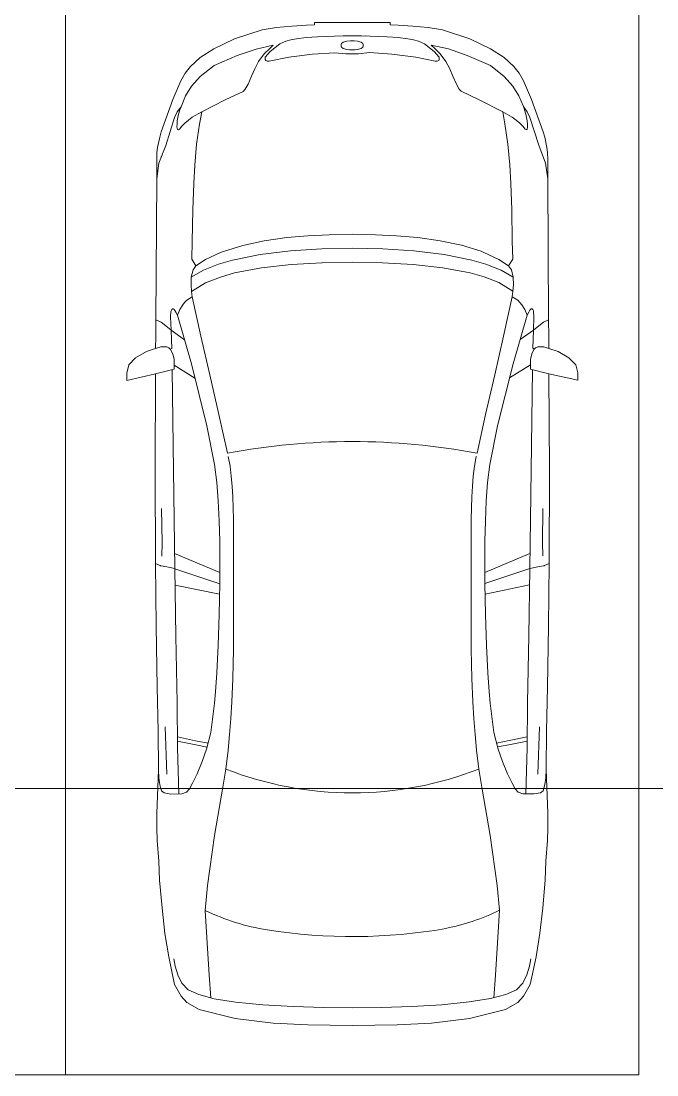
# Model space of a CAD drawing. Header units: centimetres. Extents: x -4381 to 5639, y -3920 to 4826.
# Drawn here: x 96.887 to 99.661, y 70.791 to 75.388 of the extents above; entities that cross this region are included whole.
import ezdxf

# ---------------------------------------------------------------- set-up
doc = ezdxf.new("R2010")
doc.units = ezdxf.units.CM
doc.header["$MEASUREMENT"] = 0
doc.layers.add('01- MOBILIER_Pen_No__7', color=7, linetype='Continuous', lineweight=5)
doc.layers.add('FILES_Pen_No__2', color=8, linetype='Continuous', lineweight=5)
doc.layers.add('0_Pen_No__62', color=7, linetype='Continuous', lineweight=5, true_color=0xaaaaaa)

msp = doc.modelspace()

# ---------------------------------------------------------------- linework, layer by layer
at = {"layer": '01- MOBILIER_Pen_No__7', "linetype": 'Continuous', "ltscale": 10}
for p, q in [((97.93868, 75.34895), (97.81904, 75.30985)), ((98.00084, 75.35982), (97.93868, 75.34895)), ((98.06805, 75.36598), (98.00084, 75.35982)), ((98.13186, 75.36984), (98.06805, 75.36598)), ((98.16682, 75.37087), (98.13186, 75.36984)), ((98.49672, 75.38108), (98.16682, 75.38103)), ((98.16682, 75.38103), (98.16682, 75.37087)), ((98.49672, 75.37092), (98.49672, 75.38108)), ((98.53169, 75.3699), (98.49672, 75.37092)), ((98.59549, 75.36607), (98.53169, 75.3699)), ((98.66271, 75.35993), (98.59549, 75.36607)), ((98.72487, 75.34908), (98.66271, 75.35993)), ((98.84453, 75.31002), (98.72487, 75.34908)), ((97.81904, 75.30985), (97.72821, 75.26593)), ((98.04241, 75.29956), (98.06452, 75.30527)), ((98.06452, 75.30527), (98.08892, 75.30995)), ((98.0889, 75.30995), (98.13106, 75.31555)), ((98.13106, 75.31555), (98.17976, 75.31924)), ((98.2918, 75.32389), (98.17976, 75.31924)), ((98.27441, 75.3233), (98.27501, 75.3233)), ((98.33179, 75.32358), (98.2918, 75.32389)), ((98.30813, 75.29954), (98.32373, 75.3013)), ((98.32373, 75.3013), (98.33178, 75.3013)), ((98.33177, 75.32358), (98.37176, 75.32391)), ((98.33984, 75.3013), (98.33178, 75.3013)), ((98.35544, 75.29955), (98.33984, 75.3013)), ((98.37176, 75.32391), (98.4838, 75.31929)), ((98.38915, 75.32331), (98.38855, 75.32331)), ((98.53251, 75.31561), (98.4838, 75.31929)), ((98.57466, 75.31003), (98.53251, 75.31561)), ((98.59905, 75.30536), (98.57465, 75.31003)), ((98.62116, 75.29965), (98.59904, 75.30536)), ((98.93537, 75.26613), (98.84453, 75.31002)), ((97.72821, 75.26593), (97.66841, 75.22876)), ((97.83037, 75.23747), (97.91223, 75.26576)), ((97.98754, 75.28257), (97.91223, 75.26576)), ((97.97182, 75.26866), (97.94754, 75.24494)), ((97.97398, 75.25512), (97.95234, 75.22994)), ((97.98754, 75.28257), (97.97182, 75.26866)), ((98.01598, 75.28815), (97.97398, 75.25512)), ((98.04241, 75.29956), (98.01598, 75.28815)), ((98.28521, 75.29004), (98.28343, 75.28582)), ((98.28344, 75.27774), (98.28343, 75.28582)), ((98.28344, 75.27774), (98.28522, 75.27351)), ((98.29279, 75.29576), (98.28521, 75.29004)), ((98.28522, 75.27351), (98.2928, 75.2678)), ((98.29279, 75.29576), (98.30813, 75.29954)), ((98.2928, 75.2678), (98.30813, 75.26402)), ((98.30813, 75.26402), (98.32005, 75.26242)), ((98.32005, 75.26242), (98.33256, 75.26186)), ((98.34353, 75.26243), (98.33103, 75.26186)), ((98.35544, 75.26403), (98.34353, 75.26243)), ((98.37078, 75.29577), (98.35544, 75.29955)), ((98.37078, 75.26781), (98.35544, 75.26403)), ((98.37078, 75.29577), (98.37836, 75.29006)), ((98.37836, 75.27353), (98.37078, 75.26781)), ((98.37836, 75.29006), (98.38014, 75.28583)), ((98.38014, 75.27775), (98.37836, 75.27353)), ((98.38014, 75.27775), (98.38014, 75.28583)), ((98.62116, 75.29965), (98.64759, 75.28825)), ((98.64759, 75.28825), (98.6896, 75.25524)), ((98.67603, 75.28268), (98.69176, 75.26878)), ((98.67603, 75.28268), (98.75135, 75.2659)), ((98.6896, 75.25524), (98.71125, 75.23007)), ((98.69176, 75.26878), (98.71604, 75.24506)), ((98.83322, 75.23763), (98.75135, 75.2659)), ((98.99518, 75.22898), (98.93537, 75.26613)), ((97.66841, 75.22876), (97.62616, 75.18999)), ((97.72899, 75.1933), (97.83037, 75.23747)), ((97.92339, 75.21083), (97.9067, 75.17986)), ((97.94754, 75.24494), (97.92339, 75.21083)), ((97.95234, 75.22994), (97.95221, 75.21978)), ((97.95221, 75.21978), (97.9545, 75.21613)), ((97.9545, 75.21613), (97.9613, 75.21271)), ((97.9613, 75.21271), (97.96966, 75.21247)), ((97.96966, 75.21247), (98.05494, 75.22981)), ((98.05494, 75.22981), (98.15913, 75.24339)), ((98.15913, 75.24339), (98.25592, 75.24987)), ((98.3039, 75.24549), (98.25592, 75.24987)), ((98.3039, 75.24549), (98.33256, 75.24549)), ((98.35969, 75.2455), (98.33103, 75.24549)), ((98.35969, 75.2455), (98.40766, 75.24989)), ((98.50446, 75.24345), (98.40766, 75.24989)), ((98.60865, 75.2299), (98.50446, 75.24345)), ((98.69393, 75.21259), (98.60865, 75.2299)), ((98.7023, 75.21283), (98.69393, 75.21259)), ((98.7091, 75.21625), (98.7023, 75.21283)), ((98.71139, 75.21991), (98.7091, 75.21625)), ((98.71125, 75.23007), (98.71139, 75.21991)), ((98.71604, 75.24506), (98.74021, 75.21096)), ((98.74021, 75.21096), (98.7569, 75.18)), ((98.93461, 75.1935), (98.83322, 75.23763)), ((99.03744, 75.19022), (98.99518, 75.22898)), ((97.62616, 75.18999), (97.60348, 75.1605)), ((97.72899, 75.1933), (97.66863, 75.14569)), ((97.9067, 75.17986), (97.89257, 75.14757)), ((98.7569, 75.18), (98.77105, 75.14771)), ((98.93461, 75.1935), (98.99499, 75.1459)), ((99.06014, 75.16073), (99.03744, 75.19022)), ((97.5842, 75.1273), (97.54927, 75.04567)), ((97.60348, 75.1605), (97.5842, 75.1273)), ((97.66863, 75.14569), (97.6308, 75.10311)), ((97.89257, 75.14757), (97.87741, 75.11214)), ((98.77105, 75.14771), (98.78622, 75.11229)), ((98.99499, 75.1459), (99.03283, 75.10334)), ((99.07942, 75.12754), (99.06014, 75.16073)), ((99.11438, 75.04593), (99.07942, 75.12754)), ((97.6308, 75.10311), (97.60527, 75.06149)), ((97.85625, 75.08108), (97.77795, 75.04437)), ((97.86506, 75.09086), (97.85625, 75.08108)), ((97.87743, 75.11216), (97.86506, 75.09086)), ((98.7862, 75.11231), (98.79858, 75.09101)), ((98.79858, 75.09101), (98.80739, 75.08123)), ((98.80739, 75.08123), (98.8857, 75.04455)), ((99.03283, 75.10334), (99.05838, 75.06173)), ((97.54927, 75.04567), (97.49878, 74.90495)), ((97.60527, 75.06149), (97.58539, 75.01428)), ((97.77795, 75.04437), (97.67528, 74.99144)), ((98.8857, 75.04455), (98.98839, 74.99165)), ((99.05838, 75.06173), (99.07827, 75.01452)), ((99.16491, 74.90522), (99.11438, 75.04593)), ((97.56872, 74.99189), (97.55715, 74.9672)), ((97.57852, 75.00555), (97.56872, 74.99189)), ((97.56891, 74.95236), (97.57445, 74.98127)), ((97.57445, 74.98127), (97.5804, 74.99985)), ((97.58539, 75.01428), (97.57852, 75.00555)), ((97.5804, 74.99985), (97.58539, 75.01428)), ((97.67528, 74.99144), (97.63403, 74.9684)), ((97.66564, 74.93864), (97.67528, 74.99144)), ((98.99805, 74.93885), (98.98839, 74.99165)), ((98.98839, 74.99165), (99.02965, 74.96862)), ((99.07827, 75.01452), (99.08514, 75.0058)), ((99.08326, 75.0001), (99.07827, 75.01452)), ((99.08922, 74.98152), (99.08326, 75.0001)), ((99.08514, 75.0058), (99.09495, 74.99215)), ((99.09477, 74.95261), (99.08922, 74.98152)), ((99.09495, 74.99215), (99.10653, 74.96745)), ((97.51813, 74.84557), (97.55715, 74.9672)), ((97.56679, 74.92606), (97.56803, 74.93834)), ((97.56803, 74.93834), (97.56891, 74.95236)), ((97.60117, 74.94203), (97.58839, 74.92932)), ((97.61719, 74.95593), (97.60117, 74.94203)), ((97.63403, 74.9684), (97.61719, 74.95593)), ((97.65287, 74.85115), (97.66564, 74.93866)), ((99.01084, 74.85137), (98.99804, 74.93888)), ((99.02965, 74.96862), (99.04649, 74.95616)), ((99.04649, 74.95616), (99.06251, 74.94227)), ((99.06251, 74.94227), (99.0753, 74.92957)), ((99.09566, 74.9386), (99.09477, 74.95261)), ((99.0969, 74.92631), (99.09566, 74.9386)), ((99.14559, 74.84583), (99.10653, 74.96745)), ((97.49878, 74.90495), (97.4922, 74.88101)), ((97.56936, 74.91507), (97.56679, 74.92606)), ((97.57354, 74.91389), (97.56936, 74.91507)), ((97.57813, 74.91591), (97.57354, 74.91389)), ((97.58839, 74.92932), (97.57813, 74.91591)), ((99.0753, 74.92957), (99.08557, 74.91616)), ((99.08557, 74.91616), (99.09015, 74.91414)), ((99.09015, 74.91414), (99.09433, 74.91532)), ((99.09433, 74.91532), (99.0969, 74.92631)), ((99.1715, 74.88129), (99.16491, 74.90522)), ((97.4922, 74.88101), (97.48245, 74.83657)), ((97.48855, 74.76826), (97.51813, 74.84557)), ((97.64465, 74.75982), (97.65287, 74.85115)), ((97.65287, 74.85115), (97.64468, 74.75984)), ((99.0191, 74.76004), (99.01084, 74.85137)), ((99.01084, 74.85137), (99.01907, 74.76006)), ((99.17519, 74.76854), (99.14559, 74.84583)), ((99.18127, 74.83685), (99.1715, 74.88129)), ((97.47983, 74.81391), (97.47934, 74.78284)), ((97.48245, 74.83657), (97.47983, 74.81391)), ((97.49898, 74.79552), (97.49903, 74.79647)), ((99.1839, 74.81419), (99.18127, 74.83685)), ((99.1844, 74.78312), (99.1839, 74.81419)), ((97.47934, 74.78284), (97.47924, 74.74711)), ((97.47933, 74.69941), (97.48855, 74.76826)), ((97.6404, 74.67862), (97.64465, 74.75984)), ((99.02337, 74.67885), (99.0191, 74.76006)), ((99.18444, 74.69969), (99.17519, 74.76854)), ((99.18451, 74.74739), (99.1844, 74.78312)), ((97.47924, 74.74711), (97.47933, 74.69941)), ((99.18444, 74.69969), (99.18451, 74.74739)), ((97.47933, 74.69941), (97.47553, 74.08456)), ((97.6364, 74.56464), (97.6404, 74.67862)), ((99.02741, 74.56486), (99.02337, 74.67885)), ((99.18843, 74.08484), (99.18444, 74.69969)), ((97.63394, 74.42684), (97.6364, 74.56464)), ((99.02992, 74.42707), (99.02741, 74.56486)), ((97.6319, 74.34868), (97.63394, 74.4269)), ((97.63394, 74.42689), (97.63394, 74.4269)), ((97.8549, 74.40936), (97.94785, 74.42902)), ((97.94785, 74.42902), (98.0463, 74.44295)), ((98.0463, 74.44295), (98.13823, 74.45121)), ((98.13823, 74.45121), (98.23074, 74.4559)), ((98.23074, 74.4559), (98.33193, 74.45755)), ((98.43311, 74.45593), (98.33192, 74.45755)), ((98.52562, 74.45128), (98.43311, 74.45593)), ((98.61755, 74.44304), (98.52562, 74.45128)), ((98.71601, 74.42914), (98.61755, 74.44304)), ((98.80896, 74.40952), (98.71601, 74.42914)), ((99.02992, 74.42712), (99.02992, 74.42713)), ((99.03198, 74.34891), (99.02992, 74.42713)), ((97.75767, 74.37868), (97.76993, 74.38324)), ((97.76993, 74.38324), (97.8549, 74.40936)), ((98.06288, 74.38538), (97.93086, 74.36909)), ((98.19876, 74.39462), (98.06288, 74.38538)), ((98.33193, 74.39756), (98.19876, 74.39462)), ((98.33193, 74.39756), (98.46511, 74.39466)), ((98.46511, 74.39466), (98.60098, 74.38547)), ((98.60098, 74.38547), (98.73301, 74.36922)), ((98.89394, 74.38343), (98.80896, 74.40952)), ((98.9062, 74.37887), (98.89394, 74.38343)), ((97.65024, 74.32016), (97.6319, 74.34868)), ((97.65024, 74.3202), (97.6921, 74.3481)), ((97.6921, 74.3481), (97.75767, 74.37868)), ((97.81032, 74.34509), (97.74872, 74.32747)), ((97.93086, 74.36909), (97.81032, 74.34509)), ((98.33197, 74.33556), (98.19998, 74.33313)), ((98.33191, 74.33556), (98.4639, 74.33317)), ((98.73301, 74.36922), (98.85356, 74.34526)), ((98.85356, 74.34526), (98.91517, 74.32766)), ((98.97178, 74.34831), (98.9062, 74.37887)), ((99.01364, 74.32042), (98.97178, 74.34831)), ((99.01365, 74.32039), (99.03198, 74.34891)), ((97.62993, 74.27035), (97.63774, 74.30199)), ((97.68284, 74.30153), (97.62993, 74.27035)), ((97.65024, 74.32016), (97.63774, 74.30199)), ((97.63774, 74.30199), (97.63777, 74.30201)), ((97.65024, 74.3202), (97.65024, 74.32016)), ((97.74872, 74.32747), (97.68284, 74.30153)), ((97.81769, 74.28879), (97.75656, 74.27121)), ((97.93621, 74.31079), (97.81769, 74.28878)), ((98.06585, 74.32522), (97.93621, 74.31079)), ((98.19999, 74.33313), (98.06585, 74.32522)), ((98.4639, 74.33317), (98.59804, 74.32531)), ((98.59804, 74.32531), (98.72768, 74.31092)), ((98.72768, 74.31092), (98.84621, 74.28895)), ((98.84621, 74.28895), (98.90735, 74.2714)), ((98.91517, 74.32766), (98.98106, 74.30175)), ((98.98106, 74.30175), (99.03397, 74.27058)), ((99.01365, 74.32042), (99.01365, 74.32039)), ((99.01365, 74.32039), (99.02615, 74.30222)), ((99.02615, 74.30222), (99.02613, 74.30224)), ((99.03397, 74.27058), (99.02615, 74.30222)), ((97.62921, 74.23716), (97.62993, 74.27035)), ((97.69204, 74.24656), (97.63122, 74.20861)), ((97.75657, 74.27122), (97.69204, 74.24656)), ((98.90734, 74.2714), (98.97187, 74.24677)), ((98.97187, 74.24677), (99.0327, 74.20884)), ((99.03471, 74.23739), (99.03397, 74.27058)), ((97.63122, 74.20861), (97.62921, 74.23716)), ((97.63432, 74.18522), (97.63122, 74.20861)), ((99.02962, 74.18545), (99.0327, 74.20884)), ((99.0327, 74.20884), (99.03471, 74.23739)), ((97.59226, 74.14995), (97.60088, 74.16046)), ((97.60088, 74.16046), (97.61, 74.17025)), ((97.61, 74.17025), (97.63432, 74.18522)), ((97.67204, 74.01347), (97.63432, 74.18522)), ((97.63433, 74.18522), (97.63432, 74.18522)), ((98.99195, 74.01369), (99.02962, 74.18545)), ((99.02961, 74.18545), (99.02962, 74.18545)), ((99.05393, 74.17049), (99.02962, 74.18545)), ((99.06306, 74.1607), (99.05393, 74.17049)), ((99.07169, 74.15019), (99.06306, 74.1607)), ((97.53978, 74.09703), (97.54097, 74.11863)), ((97.54097, 74.11863), (97.54195, 74.12403)), ((97.54195, 74.12403), (97.54469, 74.12934)), ((97.54794, 74.13223), (97.54469, 74.12934)), ((97.55145, 74.13226), (97.54794, 74.13223)), ((97.55511, 74.12987), (97.55145, 74.13226)), ((97.55511, 74.12987), (97.55801, 74.12578)), ((97.55801, 74.12578), (97.56209, 74.118)), ((97.5621, 74.118), (97.569, 74.10494)), ((97.569, 74.10494), (97.57974, 74.12976)), ((97.63042, 73.89182), (97.569, 74.10494)), ((97.57974, 74.12976), (97.59226, 74.14995)), ((99.03361, 73.89205), (99.09496, 74.10519)), ((99.08422, 74.13001), (99.07169, 74.15019)), ((99.09496, 74.10519), (99.08422, 74.13001)), ((99.10186, 74.11825), (99.09496, 74.10519)), ((99.10594, 74.12603), (99.10186, 74.11825)), ((99.10884, 74.13012), (99.10594, 74.12603)), ((99.10884, 74.13012), (99.1125, 74.13251)), ((99.1125, 74.13251), (99.11601, 74.13248)), ((99.11601, 74.13248), (99.11926, 74.1296)), ((99.12201, 74.12429), (99.11926, 74.1296)), ((99.12298, 74.11889), (99.12201, 74.12429)), ((99.12418, 74.09728), (99.12298, 74.11889)), ((97.47553, 74.08456), (97.47456, 74.01131)), ((97.4979, 74.07367), (97.47553, 74.08456)), ((97.51817, 74.05821), (97.4979, 74.07367)), ((97.54151, 74.03943), (97.53978, 74.09703)), ((99.12247, 74.03969), (99.12418, 74.09728)), ((99.1458, 74.05848), (99.16607, 74.07395)), ((99.16607, 74.07395), (99.18843, 74.08484)), ((99.18943, 74.01159), (99.18843, 74.08484)), ((97.54151, 74.03943), (97.51817, 74.05821)), ((97.54431, 73.96009), (97.54151, 74.03943)), ((97.59984, 73.99793), (97.54151, 74.03943)), ((97.71068, 73.84428), (97.67204, 74.01347)), ((98.95336, 73.84449), (98.99195, 74.01369)), ((99.06416, 73.99817), (99.12247, 74.03969)), ((99.1197, 73.96035), (99.12247, 74.03969)), ((99.12247, 74.03969), (99.1458, 74.05848)), ((97.47456, 74.01131), (97.47432, 73.95931)), ((97.49634, 73.96668), (97.47432, 73.95931)), ((97.5226, 73.96662), (97.49634, 73.96668)), ((99.13186, 73.96209), (99.1414, 73.96689)), ((99.1414, 73.96689), (99.16766, 73.96695)), ((99.16766, 73.96695), (99.18968, 73.95959)), ((99.18968, 73.95959), (99.18943, 74.01159)), ((97.43443, 73.94596), (97.387, 73.91828)), ((97.47432, 73.95931), (97.43443, 73.94596)), ((97.53215, 73.96183), (97.5226, 73.96662)), ((97.53973, 73.95476), (97.53215, 73.96183)), ((97.54431, 73.96009), (97.53755, 73.9568)), ((97.54894, 73.93589), (97.53973, 73.95476)), ((97.55458, 73.911), (97.54894, 73.93589)), ((99.10944, 73.91125), (99.11508, 73.93615)), ((99.11508, 73.93615), (99.12428, 73.95502)), ((99.1197, 73.96035), (99.12646, 73.95706)), ((99.12428, 73.95502), (99.13186, 73.96209)), ((99.22958, 73.94626), (99.18968, 73.95959)), ((99.27702, 73.91859), (99.22958, 73.94626)), ((97.35711, 73.88828), (97.3488, 73.85249)), ((97.387, 73.91828), (97.35711, 73.88828)), ((97.55459, 73.86863), (97.55458, 73.911)), ((97.6458, 73.83058), (97.55459, 73.88733)), ((97.63042, 73.89182), (97.69823, 73.62179)), ((99.03361, 73.89205), (98.96589, 73.622)), ((99.01825, 73.8308), (99.10944, 73.88758)), ((99.10945, 73.86888), (99.10944, 73.91125)), ((99.30692, 73.8886), (99.27702, 73.91859)), ((99.31524, 73.85281), (99.30692, 73.8886)), ((97.3488, 73.85249), (97.34881, 73.82031)), ((97.34881, 73.82031), (97.47397, 73.84924)), ((97.47397, 73.84924), (97.47171, 73.4275)), ((97.47397, 73.84924), (97.55459, 73.86863)), ((97.55206, 73.42903), (97.54594, 73.8664)), ((97.7503, 73.67105), (97.71068, 73.84428)), ((98.9138, 73.67124), (98.95336, 73.84449)), ((99.19008, 73.84952), (99.10945, 73.86888)), ((99.11212, 73.42928), (99.11809, 73.86666)), ((99.19247, 73.42778), (99.19008, 73.84952)), ((99.19008, 73.84952), (99.31525, 73.82064)), ((99.31525, 73.82064), (99.31524, 73.85281)), ((97.78801, 73.50217), (97.7503, 73.67105)), ((98.87615, 73.50235), (98.9138, 73.67124)), ((97.69823, 73.62179), (97.73149, 73.45344)), ((98.96589, 73.622), (98.93268, 73.45364)), ((97.7909, 73.48874), (97.79119, 73.4881)), ((97.79903, 73.4457), (97.79111, 73.48828)), ((98.86515, 73.44588), (98.87305, 73.48845)), ((98.87326, 73.48891), (98.87297, 73.48828)), ((97.47171, 73.4275), (97.47362, 73.02126)), ((97.55818, 73), (97.55206, 73.42903)), ((97.73149, 73.45344), (97.74196, 73.37532)), ((97.8045, 73.4023), (97.79903, 73.4457)), ((98.85969, 73.40248), (98.86515, 73.44588)), ((98.93268, 73.45364), (98.92224, 73.37551)), ((99.10614, 73.00025), (99.11212, 73.42928)), ((99.19069, 73.02154), (99.19247, 73.42778)), ((97.74196, 73.37532), (97.7477, 73.29446)), ((97.80807, 73.35808), (97.8045, 73.40233)), ((98.85613, 73.35825), (98.85969, 73.4025)), ((98.92224, 73.37551), (98.91652, 73.29466)), ((97.81046, 73.31194), (97.80807, 73.35809)), ((98.85376, 73.31211), (98.85613, 73.35826)), ((97.7477, 73.29446), (97.75165, 73.20754)), ((97.81407, 73.21408), (97.81046, 73.31195)), ((98.85018, 73.21425), (98.85376, 73.31212)), ((98.91652, 73.29466), (98.9126, 73.20773)), ((97.50307, 73.11153), (97.50063, 73.26106)), ((99.16121, 73.1118), (99.16361, 73.26133)), ((97.75165, 73.20754), (97.75462, 73.11924)), ((97.81413, 72.64821), (97.81407, 73.21408)), ((98.85031, 72.64838), (98.85018, 73.21425)), ((98.9126, 73.20773), (98.90966, 73.11943)), ((97.50167, 73.05404), (97.50307, 73.11153)), ((97.75462, 73.11924), (97.75415, 72.93341)), ((98.90966, 73.11943), (98.9102, 72.9336)), ((99.16263, 73.05431), (99.16121, 73.1118)), ((97.55726, 73.06473), (97.75427, 72.98178)), ((99.10705, 73.06499), (98.91006, 72.98197)), ((97.47362, 73.02126), (97.47603, 72.74793)), ((97.47362, 73.02126), (97.494, 73.0121)), ((97.494, 73.0121), (97.49583, 73.01156)), ((97.49583, 73.01156), (97.49889, 73.01091)), ((97.49889, 73.01091), (97.52321, 73.00655)), ((97.52321, 73.00655), (97.55818, 73)), ((99.14111, 73.00681), (99.10614, 73.00025)), ((99.16543, 73.01119), (99.14111, 73.00681)), ((99.16848, 73.01184), (99.16543, 73.01119)), ((99.17032, 73.01237), (99.16848, 73.01184)), ((99.19069, 73.02154), (99.17032, 73.01237)), ((99.18837, 72.74821), (99.19069, 73.02154)), ((97.55818, 73), (97.56288, 72.70504)), ((97.75415, 72.93341), (97.55819, 72.99898)), ((98.9102, 72.9336), (99.10613, 72.99923)), ((99.10614, 73.00025), (99.10154, 72.70529)), ((97.55933, 72.92767), (97.75339, 72.88794)), ((97.75415, 72.93341), (97.7519, 72.79871)), ((98.9102, 72.9336), (98.91249, 72.7989)), ((99.10501, 72.92792), (98.91097, 72.88813)), ((97.7519, 72.79871), (97.74723, 72.66428)), ((98.91249, 72.7989), (98.91721, 72.66447)), ((97.47603, 72.74793), (97.48057, 72.48212)), ((99.18392, 72.4824), (99.18837, 72.74821)), ((97.56288, 72.70504), (97.56758, 72.41336)), ((99.10154, 72.70529), (99.09693, 72.41361)), ((97.74723, 72.66428), (97.74125, 72.54403)), ((97.81042, 72.51915), (97.81413, 72.64821)), ((98.85405, 72.51932), (98.85031, 72.64838)), ((98.91721, 72.66447), (98.92322, 72.54423)), ((97.74125, 72.54403), (97.73541, 72.46143)), ((98.92322, 72.54423), (98.92909, 72.46163)), ((97.80597, 72.41768), (97.81042, 72.51915)), ((98.85854, 72.41786), (98.85405, 72.51932)), ((97.48057, 72.48212), (97.48468, 72.29141)), ((97.73541, 72.46143), (97.73064, 72.41278)), ((98.92909, 72.46163), (98.93388, 72.41298)), ((99.17987, 72.29169), (99.18392, 72.4824)), ((97.56758, 72.41336), (97.57037, 72.2188)), ((97.73064, 72.41278), (97.72516, 72.36625)), ((97.80185, 72.34562), (97.80597, 72.41769)), ((98.86269, 72.34579), (98.85854, 72.41786)), ((98.93388, 72.41298), (98.93937, 72.36645)), ((99.09693, 72.41361), (99.09421, 72.21905)), ((97.72516, 72.36625), (97.71447, 72.28414)), ((98.93937, 72.36645), (98.95009, 72.28435)), ((97.7972, 72.27573), (97.80185, 72.34562)), ((98.86736, 72.27591), (98.86269, 72.3458)), ((97.48468, 72.29141), (97.48679, 72.1222)), ((97.52308, 72.10228), (97.51608, 72.30947)), ((97.71447, 72.28414), (97.69586, 72.21092)), ((97.79093, 72.20674), (97.7972, 72.27574)), ((98.87365, 72.20692), (98.86736, 72.27592)), ((98.95009, 72.28435), (98.96872, 72.21113)), ((99.14154, 72.10254), (99.14847, 72.30974)), ((99.17782, 72.12248), (99.17987, 72.29169)), ((97.56971, 72.26481), (97.64891, 72.24865)), ((97.56997, 72.24671), (97.64917, 72.23055)), ((97.64891, 72.24865), (97.70279, 72.2382)), ((97.64917, 72.23055), (97.69842, 72.22099)), ((99.01566, 72.24888), (98.96178, 72.2384)), ((99.01541, 72.23077), (98.96616, 72.2212)), ((99.0946, 72.24696), (99.01541, 72.23077)), ((99.09485, 72.26506), (99.01566, 72.24888)), ((97.57037, 72.2188), (97.57587, 72.01681)), ((97.69586, 72.21092), (97.67773, 72.15774)), ((97.77999, 72.12471), (97.79093, 72.20676)), ((98.88462, 72.12489), (98.87365, 72.20693)), ((98.96872, 72.21113), (98.98687, 72.15796)), ((99.09421, 72.21905), (99.08878, 72.01705)), ((97.67773, 72.15774), (97.65577, 72.10399)), ((98.98687, 72.15796), (99.00885, 72.10421)), ((97.48679, 72.1222), (97.48, 71.93171)), ((97.48799, 72.08613), (97.48679, 72.1222)), ((97.49204, 72.05657), (97.48799, 72.08613)), ((97.65577, 72.10399), (97.63569, 72.06267)), ((97.76573, 72.03738), (97.77999, 72.12471)), ((98.89891, 72.03757), (98.88462, 72.12489)), ((99.00885, 72.10421), (99.02894, 72.0629)), ((99.17259, 72.05684), (99.17664, 72.08641)), ((99.17664, 72.08641), (99.17782, 72.12248)), ((99.18467, 71.93199), (99.17782, 72.12248)), ((97.49993, 72.03029), (97.49204, 72.05657)), ((97.62171, 72.03809), (97.60952, 72.02385)), ((97.63569, 72.06267), (97.62171, 72.03809)), ((97.73181, 71.83503), (97.76573, 72.03738)), ((98.93289, 71.83523), (98.89891, 72.03757)), ((99.02894, 72.0629), (99.04292, 72.03832)), ((99.04292, 72.03832), (99.05513, 72.02408)), ((99.16471, 72.03056), (99.17259, 72.05684)), ((97.51185, 72.02044), (97.49993, 72.03029)), ((97.54093, 72.01597), (97.51185, 72.02044)), ((97.58842, 72.01711), (97.54093, 72.01597)), ((97.60952, 72.02385), (97.58842, 72.01711)), ((99.05513, 72.02408), (99.07622, 72.01735)), ((99.07622, 72.01735), (99.12372, 72.01623)), ((99.12372, 72.01623), (99.15279, 72.02071)), ((99.15279, 72.02071), (99.16471, 72.03056)), ((97.48, 71.93171), (97.48005, 71.86736)), ((99.18464, 71.86764), (99.18467, 71.93199)), ((97.48005, 71.86736), (97.48172, 71.81304)), ((99.18299, 71.81332), (99.18464, 71.86764)), ((97.48172, 71.81304), (97.48776, 71.72318)), ((97.70107, 71.61721), (97.73181, 71.83503)), ((98.96371, 71.61742), (98.93289, 71.83523)), ((99.17698, 71.72345), (99.18299, 71.81332)), ((97.48776, 71.72318), (97.49134, 71.63965)), ((99.17343, 71.63992), (99.17698, 71.72345)), ((97.49134, 71.63965), (97.50217, 71.51907)), ((99.16263, 71.51934), (99.17343, 71.63992)), ((97.69044, 71.50841), (97.70107, 71.61721)), ((98.97437, 71.50862), (98.96371, 71.61742)), ((97.50217, 71.51907), (97.51516, 71.40826)), ((97.69824, 71.39055), (97.69044, 71.50841)), ((98.9666, 71.39076), (98.97437, 71.50862)), ((99.14968, 71.40852), (99.16263, 71.51934)), ((97.51516, 71.40826), (97.53141, 71.30618)), ((99.13347, 71.30644), (99.14968, 71.40852)), ((97.7085, 71.22571), (97.69824, 71.39055)), ((98.95641, 71.22591), (98.9666, 71.39076)), ((97.53141, 71.30618), (97.55667, 71.18507)), ((99.10825, 71.18533), (99.13347, 71.30644)), ((97.55395, 71.29652), (97.55996, 71.26484)), ((97.55996, 71.26484), (97.57149, 71.22654)), ((99.10493, 71.26509), (99.09341, 71.22679)), ((99.11093, 71.29678), (99.10493, 71.26509)), ((97.57149, 71.22654), (97.5892, 71.19032)), ((97.71521, 71.12709), (97.7085, 71.22571)), ((98.94973, 71.12729), (98.95641, 71.22591)), ((99.09341, 71.22679), (99.07572, 71.19056)), ((97.55667, 71.18507), (97.58544, 71.13372)), ((97.5892, 71.19032), (97.61606, 71.16199)), ((99.07572, 71.19056), (99.04886, 71.16223)), ((99.07949, 71.13397), (99.10825, 71.18533)), ((97.58544, 71.13372), (97.61066, 71.1066)), ((97.61606, 71.16199), (97.66269, 71.14085)), ((97.73019, 71.12317), (97.66269, 71.14085)), ((97.73019, 71.12317), (97.82246, 71.10869)), ((98.93475, 71.12336), (98.84248, 71.10885)), ((98.93475, 71.12336), (99.00224, 71.14107)), ((99.04886, 71.16223), (99.00224, 71.14107)), ((99.05428, 71.10683), (99.07949, 71.13397)), ((97.61066, 71.1066), (97.66472, 71.07638)), ((97.66472, 71.07638), (97.82147, 71.0364)), ((97.82244, 71.10869), (97.94185, 71.09694)), ((97.94185, 71.09694), (98.07376, 71.08906)), ((98.07376, 71.08906), (98.20754, 71.0847)), ((98.20754, 71.0847), (98.33247, 71.08349)), ((98.45741, 71.08474), (98.33247, 71.08349)), ((98.59119, 71.08915), (98.45741, 71.08474)), ((98.7231, 71.09707), (98.59119, 71.08915)), ((98.8425, 71.10886), (98.7231, 71.09707)), ((98.84349, 71.03657), (99.00024, 71.0766)), ((99.00024, 71.0766), (99.05428, 71.10683)), ((97.82147, 71.0364), (97.98753, 71.0168)), ((98.67744, 71.01691), (98.84349, 71.03657)), ((97.98753, 71.0168), (98.13781, 71.00856)), ((98.13781, 71.00856), (98.33249, 71.00616)), ((98.33249, 71.00616), (98.52717, 71.00862)), ((98.52717, 71.00862), (98.67744, 71.01691))]:
    msp.add_line(p, q, dxfattribs=at)
for centre, radius, start, end in [((98.33255, 70.64632), 2.9073, 79.22359, 100.79519), ((98.33207, 73.54135), 1.52042, 248.7086, 291.31019), ((98.11459, 72.38437), 0.97325, 244.16385, 260.92113), ((98.54994, 72.38445), 0.97325, 281.23993, 295.85494), ((98.33377, 73.7479), 2.35396, 260.88979, 279.93168)]:
    msp.add_arc(centre, radius, start, end, dxfattribs=at)
at = {"layer": '0_Pen_No__62', "linetype": 'Continuous', "ltscale": 10, "flags": 128}
for points in [[(94.58177, 75.79063), (97.08177, 75.79063), (97.08177, 70.79063), (94.58177, 70.79063)], [(97.08177, 75.79063), (99.58177, 75.79063), (99.58177, 70.79063), (97.08177, 70.79063)]]:
    msp.add_lwpolyline(points, close=True, dxfattribs=at)
at = {"layer": 'FILES_Pen_No__2', "linetype": 'Continuous', "ltscale": 10}
msp.add_line((128.48478, 72.04063), (93.94478, 72.04063), dxfattribs=at)

doc.saveas('drawing.dxf')
